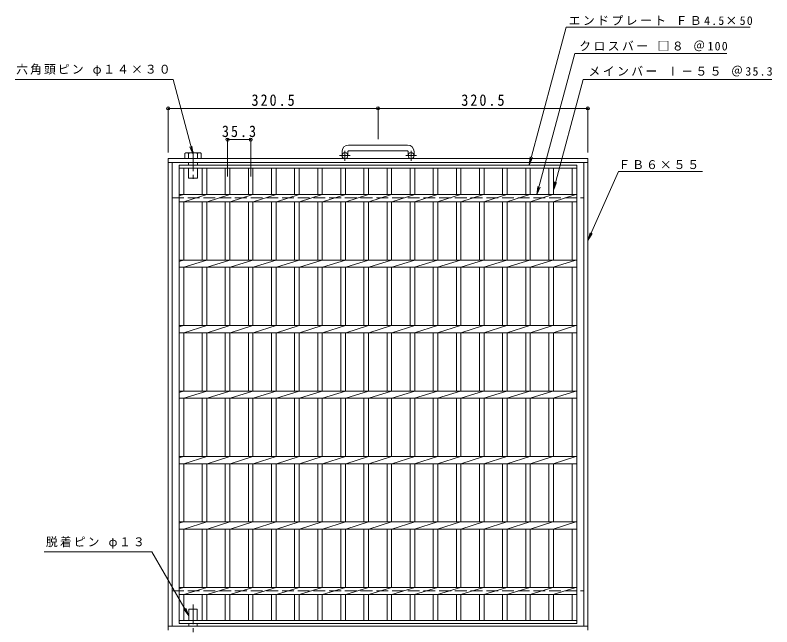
# Model space of a CAD drawing. Units: millimetres, scale not verified. Extents: x -1029 to 1060, y -823 to 801.
# Drawn here: x -1029 to 127, y -134 to 801 of the extents above; entities that cross this region are included whole.
import ezdxf

# ---------------------------------------------------------------- set-up
doc = ezdxf.new("R2010")
doc.units = ezdxf.units.MM
doc.header["$LTSCALE"] = 6
doc.header["$PDMODE"] = 32
doc.header["$PDSIZE"] = 4.8
doc.linetypes.add('CHAIN1', pattern=[8, 5, -1, 1, -1])
doc.linetypes.add('DASHED3', pattern=[4, 3, -1])
for name, color, linetype, lineweight in [('A-1', 2, 'Continuous', 9), ('A-2', 3, 'Continuous', 9), ('A-4', 7, 'Continuous', 9), ('A-5', 7, 'Continuous', 9), ('A-9', 4, 'Continuous', 9)]:
    doc.layers.add(name, color=color, linetype=linetype, lineweight=lineweight)
doc.styles.add('ＭＳ ゴシック', font='')
doc.styles.get('ＭＳ ゴシック').set_extended_font_data('MS Gothic')

msp = doc.modelspace()

# ---------------------------------------------------------------- linework, layer by layer
at = {"layer": 'A-1'}
for p, q in [((-429.828, 602.267), (-519.828, 602.267)), ((-529.828, 592.267), (-529.828, 586.167)), ((-520.828, 592.267), (-520.828, 586.167)), ((-519.828, 593.267), (-429.828, 593.267)), ((-428.828, 592.267), (-428.828, 586.167)), ((-419.828, 592.267), (-419.828, 586.167)), ((-795.328, 581.667), (-154.328, 581.667)), ((-795.328, 581.667), (-795.328, -138.333)), ((-154.328, 581.667), (-154.328, -138.333)), ((-795.328, 575.666), (-154.328, 575.666)), ((-789.328, 575.666), (-789.328, -132.333)), ((-160.328, 575.666), (-160.328, -132.333)), ((-795.328, -132.333), (-154.328, -132.333))]:
    msp.add_line(p, q, dxfattribs=at)
at = {"layer": 'A-1', "linetype": 'CHAIN1'}
for p, q in [((-525.328, 578.059), (-525.328, 593.657)), ((-424.328, 578.059), (-424.328, 593.657)), ((-517.165, 586.167), (-533.572, 586.167)), ((-416.165, 586.167), (-432.572, 586.167))]:
    msp.add_line(p, q, dxfattribs=at)
at = {"layer": 'A-1', "linetype": 'DASHED3'}
for p, q in [((-789.328, 521.667), (-160.328, 521.667)), ((-789.328, -78.334), (-160.328, -78.334))]:
    msp.add_line(p, q, dxfattribs=at)
at = {"layer": 'A-1'}
for centre in [(-525.328, 586.167), (-424.328, 586.167)]:
    msp.add_circle(centre, 4.5, dxfattribs=at)
for centre, radius, start, end in [((-519.828, 592.267), 10, 90, 180), ((-429.828, 592.267), 10, 0, 90), ((-519.828, 592.267), 1, 90, 180), ((-429.828, 592.267), 1, 0, 90)]:
    msp.add_arc(centre, radius, start, end, dxfattribs=at)
at = {"layer": 'A-2'}
for p, q in [((-778.328, 571.667), (-171.328, 571.667)), ((-778.328, -128.333), (-778.328, 571.667)), ((-778.328, 567.167), (-171.328, 567.167)), ((-771.327, 526.667), (-771.327, 567.167)), ((-743.428, 567.167), (-743.428, 526.667)), ((-736.428, 567.167), (-736.428, 526.667)), ((-708.127, 567.167), (-708.127, 526.667)), ((-701.127, 567.167), (-701.127, 526.667)), ((-672.827, 567.167), (-672.827, 526.667)), ((-665.827, 567.167), (-665.827, 526.667)), ((-637.528, 567.167), (-637.528, 526.667)), ((-630.528, 567.167), (-630.528, 526.667)), ((-602.227, 567.167), (-602.227, 526.667)), ((-595.227, 567.167), (-595.227, 526.667)), ((-566.927, 567.167), (-566.927, 526.667)), ((-559.927, 567.167), (-559.927, 526.667)), ((-531.627, 567.167), (-531.627, 526.667)), ((-524.628, 567.167), (-524.628, 526.667)), ((-496.328, 567.167), (-496.328, 526.667)), ((-489.328, 567.167), (-489.328, 526.667)), ((-461.028, 567.167), (-461.028, 526.667)), ((-454.028, 567.167), (-454.028, 526.667)), ((-425.728, 567.167), (-425.728, 526.667)), ((-418.729, 567.167), (-418.729, 526.667)), ((-390.429, 567.167), (-390.429, 526.667)), ((-383.429, 567.167), (-383.429, 526.667)), ((-355.129, 567.167), (-355.129, 526.667)), ((-348.129, 567.167), (-348.129, 526.667)), ((-319.829, 567.167), (-319.829, 526.667)), ((-312.83, 567.167), (-312.83, 526.667)), ((-284.53, 567.167), (-284.53, 526.667)), ((-277.53, 567.167), (-277.53, 526.667)), ((-249.23, 567.167), (-249.23, 526.667)), ((-242.23, 567.167), (-242.23, 526.667)), ((-213.93, 567.167), (-213.93, 526.667)), ((-206.931, 567.167), (-206.931, 526.667)), ((-178.328, 567.167), (-178.328, 526.667)), ((-778.328, 524.586), (-771.727, 526.667)), ((-778.328, 526.667), (-171.328, 526.667)), ((-771.327, 515.667), (-736.428, 526.667)), ((-736.027, 515.667), (-701.127, 526.667)), ((-700.727, 515.667), (-665.828, 526.667)), ((-665.427, 515.667), (-630.528, 526.667)), ((-630.127, 515.667), (-595.228, 526.667)), ((-594.827, 515.667), (-559.928, 526.667)), ((-559.527, 515.667), (-524.627, 526.667)), ((-524.228, 515.667), (-489.328, 526.667)), ((-488.928, 515.667), (-454.028, 526.667)), ((-453.628, 515.667), (-418.728, 526.667)), ((-419.027, 515.667), (-384.127, 526.667)), ((-383.727, 515.667), (-348.827, 526.667)), ((-348.427, 515.667), (-313.528, 526.667)), ((-313.128, 515.667), (-278.228, 526.667)), ((-277.828, 515.667), (-242.928, 526.667)), ((-242.528, 515.667), (-207.629, 526.667)), ((-207.429, 515.667), (-172.529, 526.667)), ((-778.328, 515.667), (-171.328, 515.667)), ((-771.327, 426.666), (-771.327, 515.667)), ((-743.428, 515.667), (-743.428, 426.666)), ((-736.428, 515.667), (-736.428, 426.666)), ((-708.127, 515.667), (-708.127, 426.666)), ((-701.127, 515.667), (-701.127, 426.666)), ((-672.827, 515.667), (-672.827, 426.666)), ((-665.827, 515.667), (-665.827, 426.666)), ((-637.528, 515.667), (-637.528, 426.666)), ((-630.528, 515.667), (-630.528, 426.666)), ((-602.227, 515.667), (-602.227, 426.666)), ((-595.227, 515.667), (-595.227, 426.666)), ((-566.927, 515.667), (-566.927, 426.666)), ((-559.927, 515.667), (-559.927, 426.666)), ((-531.627, 515.667), (-531.627, 426.666)), ((-524.628, 515.667), (-524.628, 426.666)), ((-496.328, 515.667), (-496.328, 426.666)), ((-489.328, 515.667), (-489.328, 426.666)), ((-461.028, 515.667), (-461.028, 426.666)), ((-454.028, 515.667), (-454.028, 426.666)), ((-425.728, 515.667), (-425.728, 426.666)), ((-418.729, 515.667), (-418.729, 426.666)), ((-390.429, 515.667), (-390.429, 426.666)), ((-383.429, 515.667), (-383.429, 426.666)), ((-355.129, 515.667), (-355.129, 426.666)), ((-348.129, 515.667), (-348.129, 426.666)), ((-319.829, 515.667), (-319.829, 426.666)), ((-312.83, 515.667), (-312.83, 426.666)), ((-284.53, 515.667), (-284.53, 426.666)), ((-277.53, 515.667), (-277.53, 426.666)), ((-249.23, 515.667), (-249.23, 426.666)), ((-242.23, 515.667), (-242.23, 426.666)), ((-213.93, 515.667), (-213.93, 426.666)), ((-206.931, 515.667), (-206.931, 426.666)), ((-178.328, 515.667), (-178.328, 426.666)), ((-778.328, 424.586), (-771.727, 426.667)), ((-778.328, 426.667), (-171.328, 426.667)), ((-771.327, 415.667), (-736.428, 426.667)), ((-736.027, 415.667), (-701.127, 426.667)), ((-700.727, 415.667), (-665.828, 426.667)), ((-665.427, 415.667), (-630.528, 426.667)), ((-630.127, 415.667), (-595.228, 426.667)), ((-594.827, 415.667), (-559.928, 426.667)), ((-559.527, 415.667), (-524.627, 426.667)), ((-524.228, 415.667), (-489.328, 426.667)), ((-488.928, 415.667), (-454.028, 426.667)), ((-453.628, 415.667), (-418.728, 426.667)), ((-419.027, 415.667), (-384.127, 426.667)), ((-383.727, 415.667), (-348.827, 426.667)), ((-348.427, 415.667), (-313.528, 426.667)), ((-313.128, 415.667), (-278.228, 426.667)), ((-277.828, 415.667), (-242.928, 426.667)), ((-242.528, 415.667), (-207.629, 426.667)), ((-207.429, 415.667), (-172.529, 426.667)), ((-778.328, 415.667), (-171.328, 415.667)), ((-771.327, 326.666), (-771.327, 415.667)), ((-743.428, 415.667), (-743.428, 326.666)), ((-736.428, 415.667), (-736.428, 326.666)), ((-708.127, 415.667), (-708.127, 326.666)), ((-701.127, 415.667), (-701.127, 326.666)), ((-672.827, 415.667), (-672.827, 326.666)), ((-665.827, 415.667), (-665.827, 326.666)), ((-637.528, 415.667), (-637.528, 326.666)), ((-630.528, 415.667), (-630.528, 326.666)), ((-602.227, 415.667), (-602.227, 326.666)), ((-595.227, 415.667), (-595.227, 326.666)), ((-566.927, 415.667), (-566.927, 326.666)), ((-559.927, 415.667), (-559.927, 326.666)), ((-531.627, 415.667), (-531.627, 326.666)), ((-524.628, 415.667), (-524.628, 326.666)), ((-496.328, 415.667), (-496.328, 326.666)), ((-489.328, 415.667), (-489.328, 326.666)), ((-461.028, 415.667), (-461.028, 326.666)), ((-454.028, 415.667), (-454.028, 326.666)), ((-425.728, 415.667), (-425.728, 326.666)), ((-418.729, 415.667), (-418.729, 326.666)), ((-390.429, 415.667), (-390.429, 326.666)), ((-383.429, 415.667), (-383.429, 326.666)), ((-355.129, 415.667), (-355.129, 326.666)), ((-348.129, 415.667), (-348.129, 326.666)), ((-319.829, 415.667), (-319.829, 326.666)), ((-312.83, 415.667), (-312.83, 326.666)), ((-284.53, 415.667), (-284.53, 326.666)), ((-277.53, 415.667), (-277.53, 326.666)), ((-249.23, 415.667), (-249.23, 326.666)), ((-242.23, 415.667), (-242.23, 326.666)), ((-213.93, 415.667), (-213.93, 326.666)), ((-206.931, 415.667), (-206.931, 326.666)), ((-178.328, 415.667), (-178.328, 326.666)), ((-778.328, 324.586), (-771.727, 326.667)), ((-778.328, 326.667), (-171.328, 326.667)), ((-771.327, 315.667), (-736.428, 326.667)), ((-736.027, 315.667), (-701.127, 326.667)), ((-700.727, 315.667), (-665.828, 326.667)), ((-665.427, 315.667), (-630.528, 326.667)), ((-630.127, 315.667), (-595.228, 326.667)), ((-594.827, 315.667), (-559.928, 326.667)), ((-559.527, 315.667), (-524.627, 326.667)), ((-524.228, 315.667), (-489.328, 326.667)), ((-488.928, 315.667), (-454.028, 326.667)), ((-453.628, 315.667), (-418.728, 326.667)), ((-419.027, 315.667), (-384.127, 326.667)), ((-383.727, 315.667), (-348.827, 326.667)), ((-348.427, 315.667), (-313.528, 326.667)), ((-313.128, 315.667), (-278.228, 326.667)), ((-277.828, 315.667), (-242.928, 326.667)), ((-242.528, 315.667), (-207.629, 326.667)), ((-207.429, 315.667), (-172.529, 326.667)), ((-778.328, 315.667), (-171.328, 315.667)), ((-771.327, 226.666), (-771.327, 315.667)), ((-743.428, 315.667), (-743.428, 226.666)), ((-736.428, 315.667), (-736.428, 226.666)), ((-708.127, 315.667), (-708.127, 226.666)), ((-701.127, 315.667), (-701.127, 226.666)), ((-672.827, 315.667), (-672.827, 226.666)), ((-665.827, 315.667), (-665.827, 226.666)), ((-637.528, 315.667), (-637.528, 226.666)), ((-630.528, 315.667), (-630.528, 226.666)), ((-602.227, 315.667), (-602.227, 226.666)), ((-595.227, 315.667), (-595.227, 226.666)), ((-566.927, 315.667), (-566.927, 226.666)), ((-559.927, 315.667), (-559.927, 226.666)), ((-531.627, 315.667), (-531.627, 226.666)), ((-524.628, 315.667), (-524.628, 226.666)), ((-496.328, 315.667), (-496.328, 226.666)), ((-489.328, 315.667), (-489.328, 226.666)), ((-461.028, 315.667), (-461.028, 226.666)), ((-454.028, 315.667), (-454.028, 226.666)), ((-425.728, 315.667), (-425.728, 226.666)), ((-418.729, 315.667), (-418.729, 226.666)), ((-390.429, 315.667), (-390.429, 226.666)), ((-383.429, 315.667), (-383.429, 226.666)), ((-355.129, 315.667), (-355.129, 226.666)), ((-348.129, 315.667), (-348.129, 226.666)), ((-319.829, 315.667), (-319.829, 226.666)), ((-312.83, 315.667), (-312.83, 226.666)), ((-284.53, 315.667), (-284.53, 226.666)), ((-277.53, 315.667), (-277.53, 226.666)), ((-249.23, 315.667), (-249.23, 226.666)), ((-242.23, 315.667), (-242.23, 226.666)), ((-213.93, 315.667), (-213.93, 226.666)), ((-206.931, 315.667), (-206.931, 226.666)), ((-178.328, 315.667), (-178.328, 226.666)), ((-778.328, 224.586), (-771.727, 226.667)), ((-778.328, 226.667), (-171.328, 226.667)), ((-771.327, 215.667), (-736.428, 226.667)), ((-736.027, 215.667), (-701.127, 226.667)), ((-700.727, 215.667), (-665.828, 226.667)), ((-665.427, 215.667), (-630.528, 226.667)), ((-630.127, 215.667), (-595.228, 226.667)), ((-594.827, 215.667), (-559.928, 226.667)), ((-559.527, 215.667), (-524.627, 226.667)), ((-524.228, 215.667), (-489.328, 226.667)), ((-488.928, 215.667), (-454.028, 226.667)), ((-453.628, 215.667), (-418.728, 226.667)), ((-419.027, 215.667), (-384.127, 226.667)), ((-383.727, 215.667), (-348.827, 226.667)), ((-348.427, 215.667), (-313.528, 226.667)), ((-313.128, 215.667), (-278.228, 226.667)), ((-277.828, 215.667), (-242.928, 226.667)), ((-242.528, 215.667), (-207.629, 226.667)), ((-207.429, 215.667), (-172.529, 226.667)), ((-778.328, 215.667), (-171.328, 215.667)), ((-771.327, 126.666), (-771.327, 215.667)), ((-743.428, 215.667), (-743.428, 126.666)), ((-736.428, 215.667), (-736.428, 126.666)), ((-708.127, 215.667), (-708.127, 126.666)), ((-701.127, 215.667), (-701.127, 126.666)), ((-672.827, 215.667), (-672.827, 126.666)), ((-665.827, 215.667), (-665.827, 126.666)), ((-637.528, 215.667), (-637.528, 126.666)), ((-630.528, 215.667), (-630.528, 126.666)), ((-602.227, 215.667), (-602.227, 126.666)), ((-595.227, 215.667), (-595.227, 126.666)), ((-566.927, 215.667), (-566.927, 126.666)), ((-559.927, 215.667), (-559.927, 126.666)), ((-531.627, 215.667), (-531.627, 126.666)), ((-524.628, 215.667), (-524.628, 126.666)), ((-496.328, 215.667), (-496.328, 126.666)), ((-489.328, 215.667), (-489.328, 126.666)), ((-461.028, 215.667), (-461.028, 126.666)), ((-454.028, 215.667), (-454.028, 126.666)), ((-425.728, 215.667), (-425.728, 126.666)), ((-418.729, 215.667), (-418.729, 126.666)), ((-390.429, 215.667), (-390.429, 126.666)), ((-383.429, 215.667), (-383.429, 126.666)), ((-355.129, 215.667), (-355.129, 126.666)), ((-348.129, 215.667), (-348.129, 126.666)), ((-319.829, 215.667), (-319.829, 126.666)), ((-312.83, 215.667), (-312.83, 126.666)), ((-284.53, 215.667), (-284.53, 126.666)), ((-277.53, 215.667), (-277.53, 126.666)), ((-249.23, 215.667), (-249.23, 126.666)), ((-242.23, 215.667), (-242.23, 126.666)), ((-213.93, 215.667), (-213.93, 126.666)), ((-206.931, 215.667), (-206.931, 126.666)), ((-178.328, 215.667), (-178.328, 126.666)), ((-778.328, 126.667), (-171.328, 126.667)), ((-778.328, 124.586), (-771.727, 126.667)), ((-778.328, 115.667), (-171.328, 115.667)), ((-771.327, 115.667), (-736.428, 126.667)), ((-771.327, 26.666), (-771.327, 115.667)), ((-743.428, 115.667), (-743.428, 26.666)), ((-736.428, 115.667), (-736.428, 26.666)), ((-736.027, 115.667), (-701.127, 126.667)), ((-708.127, 115.667), (-708.127, 26.666)), ((-701.127, 115.667), (-701.127, 26.666)), ((-700.727, 115.667), (-665.828, 126.667)), ((-672.827, 115.667), (-672.827, 26.666)), ((-665.827, 115.667), (-665.827, 26.666)), ((-665.427, 115.667), (-630.528, 126.667)), ((-637.528, 115.667), (-637.528, 26.666)), ((-630.528, 115.667), (-630.528, 26.666)), ((-630.127, 115.667), (-595.228, 126.667)), ((-602.227, 115.667), (-602.227, 26.666)), ((-595.227, 115.667), (-595.227, 26.666)), ((-594.827, 115.667), (-559.928, 126.667)), ((-566.927, 115.667), (-566.927, 26.666)), ((-559.927, 115.667), (-559.927, 26.666)), ((-559.527, 115.667), (-524.627, 126.667)), ((-531.627, 115.667), (-531.627, 26.666)), ((-524.628, 115.667), (-524.628, 26.666)), ((-524.228, 115.667), (-489.328, 126.667)), ((-496.328, 115.667), (-496.328, 26.666)), ((-489.328, 115.667), (-489.328, 26.666)), ((-488.928, 115.667), (-454.028, 126.667)), ((-461.028, 115.667), (-461.028, 26.666)), ((-454.028, 115.667), (-454.028, 26.666)), ((-453.628, 115.667), (-418.728, 126.667)), ((-425.728, 115.667), (-425.728, 26.666)), ((-419.027, 115.667), (-384.127, 126.667)), ((-418.729, 115.667), (-418.729, 26.666)), ((-390.429, 115.667), (-390.429, 26.666)), ((-383.727, 115.667), (-348.827, 126.667)), ((-383.429, 115.667), (-383.429, 26.666)), ((-355.129, 115.667), (-355.129, 26.666)), ((-348.427, 115.667), (-313.528, 126.667)), ((-348.129, 115.667), (-348.129, 26.666)), ((-319.829, 115.667), (-319.829, 26.666)), ((-313.128, 115.667), (-278.228, 126.667)), ((-312.83, 115.667), (-312.83, 26.666)), ((-284.53, 115.667), (-284.53, 26.666)), ((-277.828, 115.667), (-242.928, 126.667)), ((-277.53, 115.667), (-277.53, 26.666)), ((-249.23, 115.667), (-249.23, 26.666)), ((-242.528, 115.667), (-207.629, 126.667)), ((-242.23, 115.667), (-242.23, 26.666)), ((-213.93, 115.667), (-213.93, 26.666)), ((-207.429, 115.667), (-172.529, 126.667)), ((-206.931, 115.667), (-206.931, 26.666)), ((-178.328, 115.667), (-178.328, 26.666)), ((-778.328, 24.586), (-771.727, 26.667)), ((-778.328, 26.667), (-171.328, 26.667)), ((-771.327, 15.667), (-736.428, 26.667)), ((-736.027, 15.667), (-701.127, 26.667)), ((-700.727, 15.667), (-665.828, 26.667)), ((-665.427, 15.667), (-630.528, 26.667)), ((-630.127, 15.667), (-595.228, 26.667)), ((-594.827, 15.667), (-559.928, 26.667)), ((-559.527, 15.667), (-524.627, 26.667)), ((-524.228, 15.667), (-489.328, 26.667)), ((-488.928, 15.667), (-454.028, 26.667)), ((-453.628, 15.667), (-418.728, 26.667)), ((-419.027, 15.667), (-384.127, 26.667)), ((-383.727, 15.667), (-348.827, 26.667)), ((-348.427, 15.667), (-313.528, 26.667)), ((-313.128, 15.667), (-278.228, 26.667)), ((-277.828, 15.667), (-242.928, 26.667)), ((-242.528, 15.667), (-207.629, 26.667)), ((-207.429, 15.667), (-172.529, 26.667)), ((-778.328, 15.667), (-171.328, 15.667)), ((-771.327, -73.334), (-771.327, 15.667)), ((-743.428, 15.667), (-743.428, -73.334)), ((-736.428, 15.667), (-736.428, -73.334)), ((-708.127, 15.667), (-708.127, -73.334)), ((-701.127, 15.667), (-701.127, -73.334)), ((-672.827, 15.667), (-672.827, -73.334)), ((-665.827, 15.667), (-665.827, -73.334)), ((-637.528, 15.667), (-637.528, -73.334)), ((-630.528, 15.667), (-630.528, -73.334)), ((-602.227, 15.667), (-602.227, -73.334)), ((-595.227, 15.667), (-595.227, -73.334)), ((-566.927, 15.667), (-566.927, -73.334)), ((-559.927, 15.667), (-559.927, -73.334)), ((-531.627, 15.667), (-531.627, -73.334)), ((-524.628, 15.667), (-524.628, -73.334)), ((-496.328, 15.667), (-496.328, -73.334)), ((-489.328, 15.667), (-489.328, -73.334)), ((-461.028, 15.667), (-461.028, -73.334)), ((-454.028, 15.667), (-454.028, -73.334)), ((-425.728, 15.667), (-425.728, -73.334)), ((-418.729, 15.667), (-418.729, -73.334)), ((-390.429, 15.667), (-390.429, -73.334)), ((-383.429, 15.667), (-383.429, -73.334)), ((-355.129, 15.667), (-355.129, -73.334)), ((-348.129, 15.667), (-348.129, -73.334)), ((-319.829, 15.667), (-319.829, -73.334)), ((-312.83, 15.667), (-312.83, -73.334)), ((-284.53, 15.667), (-284.53, -73.334)), ((-277.53, 15.667), (-277.53, -73.334)), ((-249.23, 15.667), (-249.23, -73.334)), ((-242.23, 15.667), (-242.23, -73.334)), ((-213.93, 15.667), (-213.93, -73.334)), ((-206.931, 15.667), (-206.931, -73.334)), ((-178.328, 15.667), (-178.328, -73.334)), ((-778.328, -75.414), (-771.727, -73.333)), ((-778.328, -73.334), (-171.328, -73.334)), ((-771.327, -84.333), (-736.428, -73.333)), ((-736.027, -84.333), (-701.127, -73.333)), ((-700.727, -84.333), (-665.828, -73.333)), ((-665.427, -84.333), (-630.528, -73.333)), ((-630.127, -84.333), (-595.228, -73.333)), ((-594.827, -84.333), (-559.928, -73.333)), ((-559.527, -84.333), (-524.627, -73.333)), ((-524.228, -84.333), (-489.328, -73.333)), ((-488.928, -84.333), (-454.028, -73.333)), ((-453.628, -84.333), (-418.728, -73.333)), ((-419.027, -84.333), (-384.127, -73.333)), ((-383.727, -84.333), (-348.827, -73.333)), ((-348.427, -84.333), (-313.528, -73.333)), ((-313.128, -84.333), (-278.228, -73.333)), ((-277.828, -84.333), (-242.928, -73.333)), ((-242.528, -84.333), (-207.629, -73.333)), ((-207.429, -84.333), (-172.529, -73.333)), ((-778.328, -84.333), (-171.328, -84.333)), ((-771.327, -123.833), (-771.327, -84.333)), ((-743.428, -84.333), (-743.428, -123.833)), ((-736.428, -84.333), (-736.428, -123.833)), ((-708.127, -84.333), (-708.127, -123.833)), ((-701.127, -84.333), (-701.127, -123.833)), ((-672.827, -84.333), (-672.827, -123.833)), ((-665.827, -84.333), (-665.827, -123.833)), ((-637.528, -84.333), (-637.528, -123.833)), ((-630.528, -84.333), (-630.528, -123.833)), ((-602.227, -84.333), (-602.227, -123.833)), ((-595.227, -84.333), (-595.227, -123.833)), ((-566.927, -84.333), (-566.927, -123.833)), ((-559.927, -84.333), (-559.927, -123.833)), ((-531.627, -84.333), (-531.627, -123.833)), ((-524.628, -84.333), (-524.628, -123.833)), ((-496.328, -84.333), (-496.328, -123.833)), ((-489.328, -84.333), (-489.328, -123.833)), ((-461.028, -84.333), (-461.028, -123.833)), ((-454.028, -84.333), (-454.028, -123.833)), ((-425.728, -84.333), (-425.728, -123.833)), ((-418.729, -84.333), (-418.729, -123.833)), ((-390.429, -84.333), (-390.429, -123.833)), ((-383.429, -84.333), (-383.429, -123.833)), ((-355.129, -84.333), (-355.129, -123.833)), ((-348.129, -84.333), (-348.129, -123.833)), ((-319.829, -84.333), (-319.829, -123.833)), ((-312.83, -84.333), (-312.83, -123.833)), ((-284.53, -84.333), (-284.53, -123.833)), ((-277.53, -84.333), (-277.53, -123.833)), ((-249.23, -84.333), (-249.23, -123.833)), ((-242.23, -84.333), (-242.23, -123.833)), ((-213.93, -84.333), (-213.93, -123.833)), ((-206.931, -84.333), (-206.931, -123.833)), ((-178.328, -84.333), (-178.328, -123.833)), ((-171.328, -123.833), (-778.328, -123.833))]:
    msp.add_line(p, q, dxfattribs=at)
msp.add_lwpolyline([(-171.328, 571.667), (-171.328, -128.333), (-778.328, -128.333)], dxfattribs=at)
at = {"layer": 'A-4'}
for p, q in [((-795.328, 590.667), (-795.328, 660.111)), ((-474.828, 611.267), (-474.828, 660.111)), ((-154.328, 590.667), (-154.328, 660.111)), ((-795.328, 658.311), (-633.828, 658.311)), ((-633.828, 658.311), (-154.328, 658.311)), ((-704.628, 554.244), (-704.628, 612.456)), ((-704.628, 610.656), (-669.327, 610.656)), ((-669.327, 554.244), (-669.327, 612.456))]:
    msp.add_line(p, q, dxfattribs=at)
for p in [(-795.328, 658.311), (-474.828, 658.311), (-154.328, 658.311), (-704.628, 610.656), (-669.327, 610.656)]:
    msp.add_point(p, dxfattribs=at)
at = {"layer": 'A-5'}
for p, q in [((-243.839, 571.667), (-187.408, 782.267)), ((-187.408, 782.267), (93.635, 782.267)), ((-232.103, 526.667), (-174.333, 742.267)), ((-174.333, 742.267), (57.994, 742.267)), ((-787.928, 702.267), (-1029.101, 702.267)), ((-757.328, 588.067), (-787.928, 702.267)), ((-206.83, 533.515), (-161.613, 702.267)), ((-161.613, 702.267), (126.628, 702.267)), ((-757.328, 588.067), (-762.111, 599.615)), ((-757.328, 588.067), (-758.959, 600.46)), ((-243.839, 571.667), (-242.207, 584.06)), ((-243.839, 571.667), (-239.055, 583.215)), ((-154.328, 456.489), (-107.248, 561.766)), ((-107.248, 561.766), (20.797, 561.766)), ((-206.83, 533.515), (-205.198, 545.908)), ((-206.83, 533.515), (-202.046, 545.064)), ((-232.103, 526.667), (-230.472, 539.06)), ((-232.103, 526.667), (-227.32, 538.215)), ((-154.328, 456.489), (-150.758, 468.469)), ((-154.328, 456.489), (-147.779, 467.137)), ((-820.328, -18.777), (-984.565, -18.777)), ((-763.828, -116.638), (-820.328, -18.777)), ((-763.828, -116.638), (-771.438, -106.721)), ((-763.828, -116.638), (-768.611, -105.09))]:
    msp.add_line(p, q, dxfattribs=at)
at = {"layer": 'A-9'}
for p, q in [((-767.047, 590.627), (-747.608, 590.627)), ((-764.328, 581.667), (-764.328, 589.586)), ((-750.328, 581.667), (-750.328, 589.586)), ((-744.889, 589.586), (-744.889, 581.667)), ((-764.328, 575.666), (-764.328, 571.667)), ((-764.328, 567.167), (-764.328, 551.667)), ((-750.328, 575.666), (-750.328, 571.667)), ((-750.328, 567.167), (-750.328, 551.667)), ((-764.328, 551.667), (-750.328, 551.667)), ((-763.828, -106.637), (-750.828, -106.637)), ((-763.828, -106.637), (-763.828, -123.834)), ((-750.828, -106.637), (-750.828, -123.834)), ((-763.828, -128.334), (-763.828, -132.334)), ((-750.828, -128.334), (-750.828, -132.334))]:
    msp.add_line(p, q, dxfattribs=at)
at = {"layer": 'A-9', "linetype": 'CHAIN1'}
for p, q in [((-757.328, 592.562), (-757.328, 546.205)), ((-757.328, -99.63), (-757.328, -172.825))]:
    msp.add_line(p, q, dxfattribs=at)
at = {"layer": 'A-9'}
msp.add_lwpolyline([(-769.767, 589.586), (-769.767, 581.667), (-744.889, 581.667)], dxfattribs=at)
for centre, radius, start, end in [((-767.047, 586.553), 4.074, 48.12389, 131.8763), ((-757.328, 566.561), 24.066, 73.09029, 106.90971), ((-747.608, 586.553), 4.074, 48.1237, 131.87611)]:
    msp.add_arc(centre, radius, start, end, dxfattribs=at)

# ---------------------------------------------------------------- texts
at = {"layer": 'A-4', "color": 2, "char_height": 17.6, "attachment_point": 7, "style": 'ＭＳ ゴシック'}
for s, insert in [('\\T1.28;\\W0.9;320.5', (-668.078, 661.911)), ('\\T1.28;\\W0.9;320.5', (-347.578, 661.911)), ('\\T1.28;\\W0.9;35.3', (-713.227, 614.256))]:
    msp.add_mtext(s, dxfattribs=dict(at, insert=insert))
at = {"layer": 'A-5', "char_height": 13.2, "attachment_point": 7, "style": 'ＭＳ ゴシック'}
for s, insert in [('\\T1.21;エンドプレート\\~ＦＢ4.5×50', (-183.633, 784.96)), ('\\T1.21;クロスバー\\~□８\\~＠100', (-167.505, 745.486)), ('\\T1.18;六角頭ピン\\~φ１４×３０', (-1027.524, 707.77)), ('\\T1.21;メインバー\\~Ⅰ－５５\\~＠35.3', (-153.269, 707.025)), ('\\T1.17;ＦＢ６×５５', (-107.532, 565.425)), ('\\T1.18;脱着ピン\\~φ１３', (-982.042, -14.021))]:
    msp.add_mtext(s, dxfattribs=dict(at, insert=insert))

doc.saveas('drawing.dxf')
